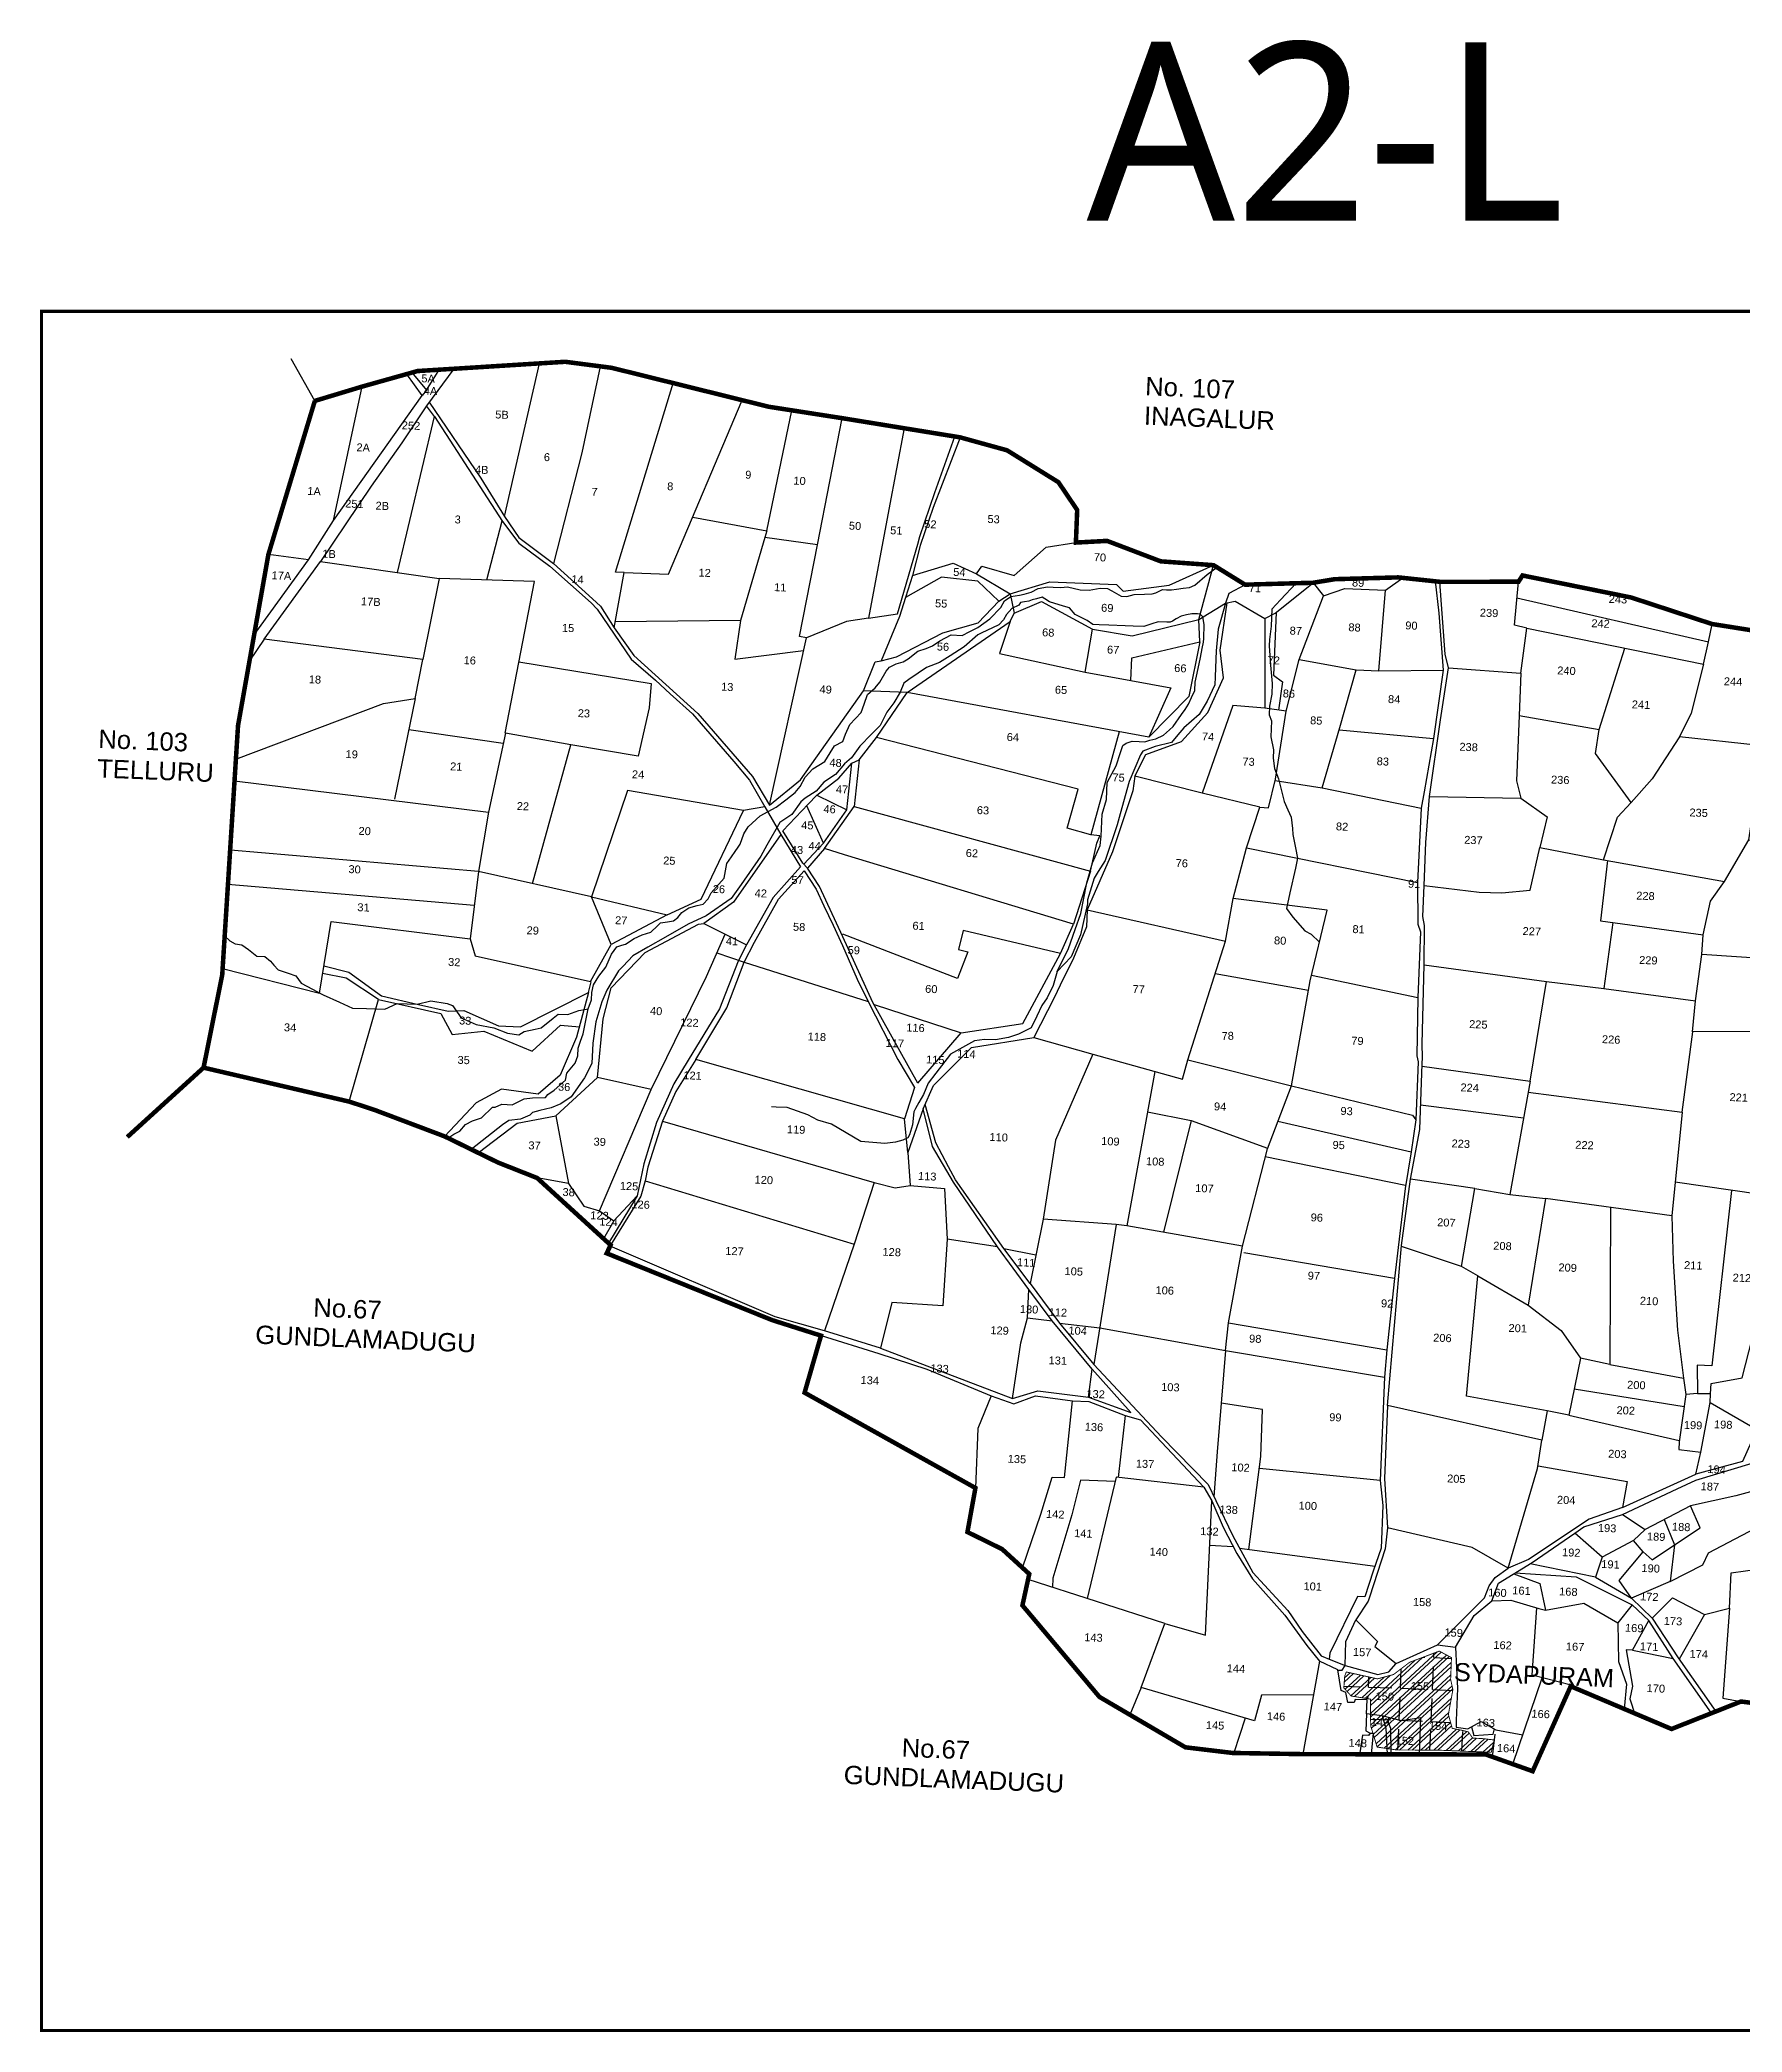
# Model space of a CAD drawing. Header units: inches. Extents: x 202960 to 239975, y 1602429 to 1608782.
# Drawn here: x 202960 to 205973, y 1603782 to 1607307 of the extents above; entities that cross this region are included whole.
import ezdxf

# ---------------------------------------------------------------- set-up
doc = ezdxf.new("R2010")
doc.units = ezdxf.units.IN
doc.header["$MEASUREMENT"] = 0
doc.linetypes.add('ACAD_ISO02W100', pattern=[15, 12, -3])
for name, color, linetype in [('CADAS', 1, 'Continuous'), ('PLOTS', 7, 'Continuous'), ('PLOTS NO', 7, 'Continuous'), ('ROAD', 1, 'Continuous'), ('STREAMS', 4, 'Continuous'), ('VILLAGE BOUNDRY', 5, 'Continuous')]:
    doc.layers.add(name, color=color, linetype=linetype)
doc.styles.get("Standard").update_dxf_attribs({"font": 'arial.ttf'})
doc.styles.add('TMS', font='trebuc.ttf')
pattern_1 = [(357.6886, (483021.567, 1736095.263), (2.283522, 56.574012), [41.178239, -15.44184]), (87.6886, (483021.567, 1736095.263), (-56.574012, 2.283522), [41.178239, -15.44184])]

msp = doc.modelspace()

# ---------------------------------------------------------------- hatches: boundary and pattern name
at = {"layer": 'PLOTS NO'}
h = msp.add_hatch(dxfattribs=at)
h.set_pattern_fill('ANGLE', color=256, scale=8.105953, angle=-2.3114)
h.set_pattern_definition(pattern_1)
h.paths.add_polyline_path([(205269.2, 1604411.7), (205272.1, 1604419.2), (205327.3, 1604407), (205355.7, 1604414.7), (205384.1, 1604436.3), (205436.7, 1604456.1), (205458.2, 1604444.5), (205456.7, 1604406.1), (205460.7, 1604387.8), (205452.7, 1604344), (205459.5, 1604319.5), (205475.3, 1604316.3), (205487.9, 1604313.2), (205495.9, 1604302.1), (205511.2, 1604301.5), (205533.6, 1604298.9), (205528.6, 1604277), (205495, 1604278.4), (205431.1, 1604281), (205362, 1604281.1), (205326.6, 1604286.3), (205315.2, 1604324.1), (205314.7, 1604371.1), (205280.7, 1604376.7), (205267.7, 1604391)])
h = msp.add_hatch(dxfattribs=at)
h.set_pattern_fill('ANGLE', color=256, scale=8.105953, angle=-2.3114)
h.set_pattern_definition(pattern_1)
h.paths.add_polyline_path([(205269.2, 1604411.7), (205272.1, 1604419.2), (205327.3, 1604407), (205355.7, 1604414.7), (205384.1, 1604436.3), (205436.7, 1604456.1), (205458.2, 1604444.5), (205456.7, 1604406.1), (205460.7, 1604387.8), (205452.7, 1604344), (205459.5, 1604319.5), (205475.3, 1604316.3), (205487.9, 1604313.2), (205495.9, 1604302.1), (205511.2, 1604301.5), (205533.6, 1604298.9), (205528.6, 1604277), (205495, 1604278.4), (205431.1, 1604281), (205362, 1604281.1), (205326.6, 1604286.3), (205315.2, 1604324.1), (205314.7, 1604371.1), (205280.7, 1604376.7), (205267.7, 1604391)])
h = msp.add_hatch(dxfattribs=at)
h.set_pattern_fill('ANSI32', color=40, scale=1.621191, angle=-2.3114)
h.set_pattern_definition([(42.6885996, (483021.567, 1736095.263), (-10.4697746, 11.3505168), []), (42.6885996, (483028.84, 1736094.97), (-10.4697746, 11.3505168), [])])
h.paths.add_polyline_path([(205269.2, 1604411.7), (205272.1, 1604419.2), (205327.3, 1604407), (205355.7, 1604414.7), (205384.1, 1604436.3), (205436.7, 1604456.1), (205458.2, 1604444.5), (205456.7, 1604406.1), (205460.7, 1604387.8), (205452.7, 1604344), (205459.5, 1604319.5), (205475.3, 1604316.3), (205487.9, 1604313.2), (205495.9, 1604302.1), (205511.2, 1604301.5), (205533.6, 1604298.9), (205528.6, 1604277), (205495, 1604278.4), (205431.1, 1604281), (205362, 1604281.1), (205326.6, 1604286.3), (205315.2, 1604324.1), (205314.7, 1604371.1), (205280.7, 1604376.7), (205267.7, 1604391)])

# ---------------------------------------------------------------- linework, layer by layer
at = {"layer": 'PLOTS'}
for points in [[(203692.6, 1606725.3), (203644.7, 1606659.7), (203601, 1606594.1), (203546.7, 1606517.5), (203457.2, 1606384.3)], [(203480.1, 1606456.4), (203637.1, 1606678), (203609.6, 1606715.8)], [(203782.3, 1606463.7), (203844.3, 1606734.7)], [(203952, 1606729.4), (203919.6, 1606576.1), (203869.1, 1606380.6)], [(203435.5, 1606387.1), (203480.1, 1606456.4), (203530.9, 1606693.7)], [(203649.3, 1606666), (203740.7, 1606531.4), (203782.3, 1606463.7), (203808.1, 1606426.8), (203869.1, 1606380.6), (203938, 1606318.1), (203952.5, 1606305), (203976.5, 1606266.5), (203994.2, 1606364.9), (203978.7, 1606365.5), (204081, 1606699.8)], [(203593.2, 1606364.8), (203658.6, 1606640.5), (203644.7, 1606659.7)], [(203994.2, 1606364.9), (204073, 1606361.7), (204203.2, 1606669.5)], [(204246.8, 1606438.3), (204291.1, 1606651.5)], [(203658.6, 1606640.5), (203779, 1606455.1), (203808, 1606416.3), (203863, 1606375.7), (203935.6, 1606310.9), (203946.3, 1606299.6), (204006.6, 1606211.3), (204049.5, 1606174.3), (204075.4, 1606149.7), (204115.2, 1606114.3), (204188.3, 1606030.4), (204216, 1605997.1), (204243.3, 1605950), (204205.6, 1605943.5), (204000, 1605979.1), (203936.4, 1605790.5)], [(204489.6, 1606619.9), (204462.7, 1606476.4), (204426.7, 1606283.8), (204387.7, 1606277.7), (204316.7, 1606248.8)], [(204336.2, 1606413.8), (204380.2, 1606637.7)], [(204426.7, 1606283.8), (204478.1, 1606291.7), (204513.9, 1606415), (204517.7, 1606428.1), (204543.8, 1606506.3), (204579.4, 1606605.3)], [(204588.7, 1606603.8), (204541.2, 1606479.9), (204518.2, 1606412.7), (204504.6, 1606359.1), (204492, 1606320.2), (204481.2, 1606286.8), (204449, 1606208.1), (204476.3, 1606215.5), (204558.4, 1606257.7), (204620.7, 1606275.5), (204657.1, 1606313.8), (204619.9, 1606349.3), (204555.6, 1606356.3), (204492, 1606320.2)], [(203751.2, 1606351.5), (203778.3, 1606456.2)], [(204115.6, 1606462.4), (204246.8, 1606438.3), (204243.3, 1606426.4)], [(203976.5, 1606266.5), (204011.2, 1606217.6), (204124.6, 1606115.3), (204221.3, 1606003.7), (204251.4, 1605952.9), (204316.7, 1606248.8), (204304.4, 1606251.5), (204336.2, 1606413.8), (204243.3, 1606426.4), (204200.2, 1606279.8), (204189.9, 1606211.3), (204311.8, 1606226.8)], [(204504.6, 1606359.1), (204576.5, 1606381.1), (204617.9, 1606362.5), (204626.9, 1606375.7), (204684.4, 1606359.6), (204741.1, 1606409.6), (204793.6, 1606417.6)], [(203339.5, 1606254.3), (203435.5, 1606387.1), (203364.7, 1606396.5)], [(203357.5, 1606246.5), (203457.2, 1606384.3), (203666.9, 1606354.2), (203637.9, 1606210.9)], [(204657.1, 1606313.8), (204677.3, 1606326.9), (204747.4, 1606348.4), (204865.5, 1606343.7), (204877.5, 1606331.7), (204958.7, 1606342.4), (205037.2, 1606377.6)], [(205011.2, 1606281.7), (205037.2, 1606377.6)], [(203783.4, 1606080.5), (203835.4, 1606348.8), (203666.9, 1606354.2)], [(204513.7, 1605461.1), (204434.5, 1605603.7), (204380.9, 1605720.2), (204340.1, 1605809.1), (204318.8, 1605841.3), (204310.5, 1605850.2), (204275.1, 1605907.3), (204319.6, 1605954.5), (204335, 1605970.7), (204374, 1606000.8), (204397.3, 1606027.5), (204410.1, 1606033.3), (204440.6, 1606072.6), (204495.1, 1606152.2), (204677, 1606277.9), (204684.4, 1606292.7), (204732.5, 1606313.3), (204822.7, 1606264.6), (204893.1, 1606252.8), (205011.2, 1606281.7), (205058.2, 1606310.4), (205075.4, 1606314.2), (205128, 1606283.2), (205146.2, 1606292.6), (205213.3, 1606346.5), (205231.7, 1606323.6), (205269.2, 1606336.4), (205341.2, 1606333.5), (205372.2, 1606355.1)], [(204617.9, 1606362.5), (204677.3, 1606326.9)], [(205188.7, 1606210.7), (205289.3, 1606192.5), (205329.8, 1606190.9), (205341.2, 1606333.5)], [(205429.1, 1606349.1), (205435.8, 1606292.9), (205443.4, 1606192.1), (205426.6, 1606070.7), (205409.9, 1605976.4), (205404.8, 1605947.4), (205397.8, 1605816), (205398.4, 1605742.2), (205403.6, 1605728.7), (205398.9, 1605612.4), (205396.9, 1605509.4), (205399.3, 1605498.6), (205395.2, 1605396.2), (205386.7, 1605339.8), (205376, 1605274.5), (205357.6, 1605115.7), (205343.9, 1604989.1), (205339.5, 1604940.6), (205332.2, 1604758.1), (205336.7, 1604713.6), (205333.7, 1604638.3), (205319.9, 1604597.3), (205304.6, 1604552), (205292, 1604552.5), (205242.7, 1604452.7), (205241.8, 1604441.7)], [(205344.8, 1604890.8), (205370, 1605174.1), (205385.6, 1605291.2), (205401.9, 1605379.2), (205406.6, 1605495.5), (205407, 1605506.6), (205406.2, 1605530.8), (205409.6, 1605670.3), (205410.5, 1605739.8), (205407.4, 1605756.1), (205409.6, 1605810.7), (205412.7, 1605886.7), (205419.4, 1605968.5), (205439, 1606104), (205453, 1606195.8), (205447, 1606220.2), (205437.6, 1606348.2)], [(205453, 1606195.8), (205580.7, 1606186.3), (205591.7, 1606265.9), (205569.6, 1606271.4), (205576.8, 1606348.3)], [(204677.3, 1606326.9), (204684.4, 1606292.7)], [(205128, 1606283.2), (205128.1, 1606124.6), (205071.3, 1606129.5), (205016.9, 1605974.2), (204897.7, 1606004.4), (204917.6, 1606042.4), (204980.3, 1606065.8), (205027, 1606116.7), (205054.8, 1606178.2), (205049.1, 1606227.1), (205061.2, 1606311)], [(205148, 1606294), (205143.5, 1606183), (205159.2, 1606171), (205152.2, 1606121.2)], [(205165.5, 1606119.3), (205188.7, 1606210.7), (205231.7, 1606323.6)], [(205574.1, 1606319.7), (205913.2, 1606242.2), (205919.6, 1606273.5)], [(204200.2, 1606279.8), (203978.5, 1606277.6)], [(204677, 1606277.9), (204658.3, 1606221.5), (204810.2, 1606188.1), (204823.1, 1606264.6)], [(204810.2, 1606188.1), (204890.9, 1606173.3), (204892.5, 1606213.8), (205013, 1606242.2), (205011.2, 1606281.7)], [(205591.7, 1606265.9), (205904.1, 1606202.2), (205913.2, 1606242.2)], [(203624.2, 1606141.8), (203637.9, 1606210.9), (203357.5, 1606246.5), (203331.4, 1606208.6)], [(205013, 1606242.2), (204993.5, 1606145.2), (204922.6, 1606073), (204495.1, 1606152.2), (204417.8, 1606155.3), (204438.5, 1606206.4), (204449, 1606208.1)], [(205904.1, 1606202.2), (205882.3, 1606115.8), (205861.5, 1606073.9), (205813.1, 1605999.7), (205776.4, 1605957.4), (205713.1, 1606044.6), (205719.5, 1606086.6), (205753.8, 1606195.3), (205764.9, 1606230.6)], [(203807.9, 1606206.5), (204042.2, 1606168.1), (204038.6, 1606124.9), (204018.8, 1606039.7), (203899.8, 1606060)], [(205229.4, 1605983.5), (205260.8, 1606090.4), (205289.3, 1606192.5)], [(205329.8, 1606190.9), (205443.4, 1606192.1)], [(204251.4, 1605952.9), (204306.2, 1605998), (204417.8, 1606155.3)], [(204890.9, 1606173.3), (204961.4, 1606160.5), (204922.6, 1606073)], [(205580.7, 1606186.3), (205577.7, 1606111.9), (205719.5, 1606086.6)], [(203307.2, 1606034.3), (203568.6, 1606132.6), (203624.2, 1606141.8), (203588.1, 1605963.7)], [(205119.1, 1605949.2), (205134.5, 1605948.5), (205146.8, 1605998.8), (205165.5, 1606119.3), (205128.1, 1606124.6)], [(203613.1, 1606087), (203780.3, 1606062.4)], [(204870, 1606082.8), (204820.1, 1605900.7), (204778.4, 1605912.2), (204797.4, 1605981.4), (204440.6, 1606072.6)], [(205259.6, 1606086.3), (205426.6, 1606070.7)], [(205577.7, 1606111.9), (205573, 1605995.9), (205580.8, 1605965.6), (205627.3, 1605932.2), (205614.8, 1605878.1), (205727.4, 1605856.4), (205751.7, 1605931.8), (205776.4, 1605957.4)], [(203832.3, 1605814.1), (203899.8, 1606060), (203784.1, 1606080.4), (203754.4, 1605940.3)], [(205727.4, 1605856.4), (205941.4, 1605817.9), (205984.2, 1605891.4), (206000, 1605996.1), (206002.5, 1606058.7), (205861.5, 1606073.9)], [(204312.2, 1605848.4), (204347.2, 1605885.9), (204388, 1605944.6), (204397.3, 1606027.5)], [(204410.1, 1606033.3), (204401, 1605950.6), (204819.5, 1605836.1), (204830.5, 1605885.7), (204836, 1605898.7), (204820.1, 1605900.7)], [(203304.8, 1605995.8), (203754.4, 1605940.3), (203736.4, 1605835.8)], [(204897.7, 1606004.4), (204894.6, 1605978.6), (204858.1, 1605870.5), (204813.4, 1605767.7), (204812.1, 1605737.4), (204789.1, 1605682.5), (204765.7, 1605634.4), (204754.9, 1605612), (204719.4, 1605541.7)], [(205146.2, 1605996.4), (205229.4, 1605983.5), (205404.8, 1605947.4)], [(204070.2, 1605758.8), (204130.6, 1605786.4), (204205.6, 1605943.5)], [(204243.3, 1605950), (204271.6, 1605901.3), (204306.4, 1605843.7), (204258, 1605789.3), (204211, 1605706)], [(204347.2, 1605885.9), (204317.2, 1605951.9)], [(204335, 1605970.7), (204388, 1605944.6)], [(204819.5, 1605836.1), (204789.2, 1605742.3), (204384.4, 1605865.1), (204348.9, 1605876.5), (204401, 1605950.6)], [(204823.7, 1605512.4), (204982.2, 1605468), (204991.9, 1605502.6), (205058.1, 1605712.3), (205071.7, 1605787.8), (205095.7, 1605877.5), (205119.1, 1605949.2), (205016.9, 1605974.2)], [(205419.4, 1605968.5), (205580.8, 1605965.6)], [(203736.4, 1605835.8), (203297.7, 1605873.2)], [(204271.6, 1605901.3), (204188, 1605781.4), (204135.3, 1605743.5)], [(204348.9, 1605876.5), (204318.8, 1605841.3)], [(205095.7, 1605877.5), (205397.8, 1605816)], [(205409.6, 1605810.7), (205507.4, 1605799.2), (205547, 1605797.6), (205597.3, 1605802.7), (205614.8, 1605878.1)], [(205984.2, 1605891.4), (206028.7, 1605884.1), (206031.3, 1605875.2), (206097.4, 1605847.6), (206096.7, 1605831.1), (206071.7, 1605810.7), (206062.7, 1605731.1), (206133.8, 1605711.7), (206131.6, 1605694.7), (206127.2, 1605684.8), (206015, 1605680.8), (205901.2, 1605688.5), (205903.6, 1605723.3), (205916.4, 1605782.9), (205941.4, 1605817.9)], [(203283.7, 1605663.9), (203455.2, 1605620.1), (203475.7, 1605746.9), (203721.8, 1605716.6), (203730.5, 1605686.5), (203934.9, 1605640.8), (203971.5, 1605706.5), (203936.4, 1605790.5), (203736.4, 1605835.8), (203721.8, 1605716.6)], [(204206.5, 1605675), (204225.1, 1605710.7), (204267.6, 1605786.9), (204312.7, 1605836.8), (204334.2, 1605804.4), (204347.7, 1605775), (204363.8, 1605740.4), (204380.5, 1605704.4), (204406.4, 1605644.9), (204426.2, 1605605.3)], [(205734.4, 1605855.1), (205722, 1605748.3), (205903.6, 1605723.3)], [(203293.2, 1605813.1), (203729.1, 1605776.2)], [(203936.4, 1605790.5), (204070.2, 1605758.8), (203971.5, 1605706.5)], [(204813.4, 1605767.7), (205058.1, 1605712.3)], [(205058.6, 1604988.2), (205063.4, 1605037), (205088.3, 1605172.7), (205132.5, 1605345.1), (205175.2, 1605456.3), (205208, 1605642.4), (205238.2, 1605767.1), (205071.7, 1605787.8)], [(203873.2, 1605403.1), (203947.3, 1605471), (203957.3, 1605574.7), (203971.5, 1605629.8), (204031.3, 1605692.4), (204125.7, 1605742.6), (204135.3, 1605743.5), (204211, 1605706), (204195.7, 1605676.7), (204163.2, 1605592.6), (204107.7, 1605501.6), (204082.2, 1605459.6), (204051.2, 1605391.4), (204028.9, 1605318.1), (204017, 1605261.5), (203966.4, 1605178.1)], [(204766.1, 1605690.4), (204594.1, 1605731.1), (204586.1, 1605697.5), (204602.6, 1605693.6), (204584.1, 1605646), (204381.1, 1605724.6)], [(204513.7, 1605461.1), (204590.7, 1605550.1), (204699.5, 1605566.6), (204766.1, 1605690.4), (204789.2, 1605742.3)], [(205743.8, 1605745.3), (205727.8, 1605628.7), (205890.2, 1605606.5), (205901.4, 1605688.5)], [(204041.8, 1605449.6), (204139.7, 1605649.8), (204173.2, 1605724.7)], [(203463.1, 1605668.7), (203507.1, 1605657.3), (203564.6, 1605615.3), (203630.6, 1605600.3), (203683, 1605588.6), (203710.4, 1605589.6), (203771.7, 1605562.6), (203810.9, 1605561), (203931.3, 1605621.2), (203935.6, 1605640.6)], [(204158.3, 1605691.6), (204206.5, 1605675), (204426.2, 1605605.3), (204478.4, 1605503), (204508.1, 1605453.6), (204490.4, 1605398), (204121, 1605502.9), (204176.2, 1605594.4), (204206.5, 1605675)], [(205409.6, 1605670.3), (205626.3, 1605640.9), (205727.8, 1605628.7)], [(203507.8, 1605428.4), (203559.5, 1605609.2), (203502.3, 1605647.1), (203460.5, 1605655.2)], [(205040, 1605654.9), (205205, 1605625.8)], [(205210.3, 1605652), (205398.9, 1605612.4)], [(205406.4, 1605491.4), (205597.5, 1605464.8), (205626.3, 1605640.9)], [(203559.5, 1605609.2), (203669.8, 1605584.6), (203690.1, 1605547.4), (203746, 1605553.3), (203831.5, 1605517.6), (203881.4, 1605563.9), (203915, 1605560.5)], [(203931.3, 1605621.2), (203910.2, 1605542.4), (203881, 1605475.5), (203842, 1605441.8), (203777.3, 1605450.2), (203732.6, 1605426.2), (203676.5, 1605366.9)], [(204436.5, 1605600.1), (204590.7, 1605550.1)], [(206130, 1605530.8), (206056.1, 1605571.2), (206045.1, 1605552.2), (205884.5, 1605551.6), (205890.2, 1605606.5)], [(204523.6, 1605415.8), (204541.9, 1605456.9), (204608.7, 1605523.9), (204719.4, 1605541.7), (204823.7, 1605512.4), (204757.8, 1605360.4), (204735.4, 1605220.5), (204712.6, 1605106.5), (204665.8, 1605168.6), (204580.7, 1605290.2), (204568.4, 1605313.3), (204545.9, 1605355.6), (204527, 1605423.5)], [(205884.5, 1605551.6), (205866, 1605409.6)], [(204121, 1605502.9), (204085.8, 1605446.5), (204062.2, 1605393.6), (204035.9, 1605312.4), (204031.3, 1605288.1), (204024, 1605261), (203970.3, 1605174.5)], [(204933, 1605481.8), (204883.9, 1605208.7), (204865, 1605211.2), (204735.4, 1605220.5)], [(204991.9, 1605502.6), (205175.2, 1605456.3)], [(203950.4, 1605235.4), (204041.8, 1605449.6), (203947.3, 1605471)], [(205175.2, 1605456.3), (205389.1, 1605404.2), (205395.2, 1605396.2)], [(205597.5, 1605464.8), (205561.5, 1605264.2), (205624.6, 1605257.2), (205593.9, 1605068.2), (205652.1, 1605023.3), (205686.7, 1604974.5), (205665.7, 1604873.4), (205627.6, 1604881.3), (205617.8, 1604829.6)], [(204655, 1605171.4), (204576.8, 1605285.7), (204539.6, 1605349), (204523.6, 1605415.8), (204496.4, 1605338.6), (204500.5, 1605279.7)], [(205403.6, 1605422.5), (205585.8, 1605399.9)], [(205593.9, 1605445.1), (205866.1, 1605409.6), (205848.1, 1605226.5), (205624.6, 1605257.2)], [(203736.1, 1605337.8), (203805.1, 1605390.1), (203873.2, 1605403.1), (203896, 1605283.7), (203840.2, 1605293.3)], [(204062.2, 1605393.6), (204436.4, 1605285), (204401, 1605176.2)], [(204496.4, 1605338.6), (204490.4, 1605398)], [(204920.2, 1605410.4), (204997.6, 1605394.7), (204948.5, 1605197.3)], [(204997.6, 1605394.7), (205132.9, 1605346.2)], [(205151.2, 1605393.7), (205386.7, 1605339.8)], [(205376.8, 1605279.7), (205128.7, 1605330.5)], [(203896, 1605283.7), (203923, 1605243.4), (203950.4, 1605235.4), (203976.2, 1605217.3), (203957.9, 1605185.8)], [(204031.3, 1605288.1), (204401, 1605176.2), (204349, 1605023), (204261.7, 1605047.8), (203969.6, 1605172.4)], [(204436.4, 1605285), (204473.7, 1605275.6), (204500.5, 1605279.7), (204560.8, 1605274.6), (204565.9, 1605185.2), (204558.2, 1605066.8), (204467.8, 1605072.7), (204447.7, 1604992.2), (204349, 1605023)], [(205499.7, 1605274.8), (205385.6, 1605291.2)], [(205475.9, 1605136.5), (205499.7, 1605274.8), (205561.5, 1605264.2)], [(205738.4, 1604963.5), (205868.5, 1604939.3), (205872.9, 1604909.9), (205860.9, 1604826.7), (205860.4, 1604812.9), (205899.3, 1604808.1), (205916.1, 1604895.9), (205916.7, 1604911.4), (205917.5, 1604929.5), (205972.7, 1604939.4), (206053.9, 1605257.2), (205853.9, 1605285.6)], [(205953.9, 1605271.4), (205918.8, 1604960.9), (205893, 1604962), (205893.7, 1604911.8), (205872.9, 1604909.9)], [(203976.2, 1605217.3), (204017, 1605261.5)], [(205739.5, 1605241.4), (205738.4, 1604963.5), (205686.6, 1604974.2)], [(204865, 1605211.2), (204825.6, 1604963.1)], [(205088.3, 1605172.7), (204883.9, 1605208.7)], [(205848.1, 1605226.5), (205850.4, 1605146), (205857.9, 1605024), (205868.5, 1604939.3)], [(204447.7, 1604992.2), (204681.7, 1604902.8), (204696.4, 1605001.7), (204708.2, 1605045.6), (204710.2, 1605096.2), (204655, 1605171.4), (204565.9, 1605185.2)], [(204665.8, 1605168.6), (204722.7, 1605157.1)], [(205504.6, 1605119.9), (205475.9, 1605136.5), (205369.8, 1605172)], [(205357.6, 1605115.7), (205090.5, 1605160.7)], [(204681.7, 1604902.8), (204726.1, 1604916.8), (204816.1, 1604905.7), (204822.2, 1604954.9), (204751.6, 1605040.6), (204710.2, 1605096.2)], [(204712.6, 1605106.5), (204746.4, 1605061.1), (204764.7, 1605036.4), (204825.6, 1604963.1), (204945, 1604835.2), (205027.5, 1604751), (205041, 1604722.8), (205071.2, 1604659.8), (205106.6, 1604595), (205168.9, 1604528), (205193.8, 1604491.1), (205227.5, 1604447.5), (205244.9, 1604440.4), (205269.8, 1604430.6), (205271.5, 1604473.2), (205288.7, 1604511.5), (205327.2, 1604473.4), (205322.8, 1604464.5), (205360.3, 1604434.1), (205433.7, 1604467.5), (205516.9, 1604550.1), (205524.9, 1604571.5), (205535.3, 1604586.5), (205558.6, 1604603.1), (205494.6, 1604639.4), (205345, 1604674), (205341.1, 1604637), (205313.2, 1604551.6), (205310.5, 1604544.3), (205288.7, 1604511.5)], [(205627.6, 1604881.3), (205484.6, 1604907.2), (205504.6, 1605119.9), (205593.9, 1605068.2)], [(204708.2, 1605045.6), (204751.6, 1605040.6)], [(204764.7, 1605036.4), (204835.9, 1605027.9)], [(204835.9, 1605027.9), (205058.6, 1604988.2), (205043.7, 1604808.9), (205037.9, 1604729.2)], [(205063.4, 1605037), (205343.9, 1604989.1)], [(204342.6, 1605014.3), (204445.1, 1604982.7), (204529.7, 1604954.7), (204643.8, 1604908), (204620, 1604849.9), (204615.8, 1604744.8)], [(205058.6, 1604988.2), (205339.5, 1604940.6)], [(204816.1, 1604905.7), (204890.6, 1604878.6), (204822.2, 1604954.9)], [(205675.4, 1604920.1), (205870, 1604889.2)], [(204643.8, 1604908), (204684, 1604893.5), (204722, 1604907.8), (204787.7, 1604898.7), (204816.6, 1604897.5), (204880.6, 1604873.2), (204907.9, 1604865.2), (205019.9, 1604746.2), (205033.9, 1604722), (205053.9, 1604675.6), (205078.5, 1604628.7), (205106, 1604584.1), (205163.5, 1604519.8), (205202, 1604465.8), (205224.6, 1604438.5), (205194.9, 1604273.8)], [(204699.2, 1604603.5), (204731.8, 1604698.6), (204751.5, 1604764), (204773.3, 1604763.1), (204787.7, 1604898.7)], [(205099.7, 1604636.1), (205121, 1604800.5), (205124, 1604883.5), (205050.8, 1604894.9)], [(205558.6, 1604603.1), (205610.7, 1604779.1), (205617.8, 1604829.6), (205344.8, 1604890.8), (205339.6, 1604761.4), (205345, 1604674)], [(205916.1, 1604895.9), (205998.5, 1604848.1), (205973.1, 1604791.4), (205890.6, 1604769.1), (205899.3, 1604808.1)], [(205893.7, 1604911.9), (205916.7, 1604911.9)], [(204880.6, 1604873.2), (204868.1, 1604763.4)], [(205665.7, 1604873.4), (205861.2, 1604828.6)], [(205332.2, 1604758.1), (205118.3, 1604779.3)], [(205529.7, 1604545), (205541.3, 1604576.1), (205600.9, 1604612.7), (205676.4, 1604664.9), (205692.6, 1604676.1), (205761, 1604697.9), (205857.7, 1604743.1), (205890.5, 1604758.4), (205990.4, 1604788.7), (206014.5, 1604798.4), (206080.1, 1604795.8), (206117.4, 1604800.5), (206121.2, 1604770.9), (206019.9, 1604777.8), (206013, 1604745.2), (205961.2, 1604730.8), (205880.9, 1604713.2), (205801, 1604671.3), (205780, 1604651.9), (205725, 1604622.1), (205676.4, 1604664.9)], [(205611.4, 1604784), (205769.2, 1604756.3), (205761.1, 1604710.3), (205701.9, 1604689.8), (205594.6, 1604618.3), (205558.6, 1604603.1)], [(204862.9, 1604756.2), (204801.7, 1604758.7), (204786.7, 1604697.1), (204752.5, 1604585.1), (204752, 1604568.9)], [(205019.9, 1604746.2), (204864.7, 1604763.8), (204813.3, 1604549.1)], [(205761.1, 1604710.3), (205890.6, 1604769.1)], [(205845, 1604579.5), (205903.2, 1604608.7), (205913.1, 1604630.2), (206019.9, 1604686.2), (206082.4, 1604701.4), (206166.2, 1604690.7), (206217.6, 1604764.9), (206121.2, 1604770.9)], [(204950.7, 1604504.7), (205022.8, 1604484.1), (205033.9, 1604722)], [(205797.6, 1604632), (205813.1, 1604617.9), (205852.6, 1604644.2), (205898, 1604674.4), (205880.9, 1604713.2)], [(205834.7, 1604689), (205852.6, 1604644.2), (205845, 1604579.5), (205776.6, 1604549.7)], [(205030.2, 1604643.6), (205072, 1604641.1)], [(205082.9, 1604638.4), (205323, 1604606.5)], [(205776.6, 1604549.7), (205754.9, 1604581), (205797.6, 1604632), (205780, 1604651.9)], [(205725, 1604622.1), (205713, 1604586.9), (205597.5, 1604610.6)], [(205950.4, 1604532.1), (205953, 1604594.8), (206003.8, 1604601.4), (206063.1, 1604572.3), (206047.8, 1604459.3), (206032.7, 1604415.6)], [(204909.3, 1604392), (204950.7, 1604504.7), (204709, 1604582.8)], [(205568.3, 1604592.7), (205614.6, 1604575.8), (205624.8, 1604528.8)], [(205571.1, 1604594.4), (205679.1, 1604587.8), (205777.7, 1604538.1), (205752.6, 1604506.4)], [(205713, 1604586.9), (205776.6, 1604549.7), (205813.1, 1604514.5), (205859.6, 1604444), (205925.9, 1604349.3)], [(205433.7, 1604467.5), (205465.3, 1604463.2), (205498.1, 1604519.2), (205529.7, 1604545), (205563.3, 1604546.3), (205612.8, 1604531.8), (205624.8, 1604528.8), (205692.6, 1604541), (205752.6, 1604506.4), (205753.8, 1604437.7), (205767.9, 1604397.9), (205763.6, 1604353.9)], [(205670, 1604395.8), (205600.8, 1604413.8), (205609.5, 1604532.8)], [(205918.3, 1604346.3), (205850.5, 1604443.2), (205807.6, 1604510.3), (205777.7, 1604538.1)], [(205813.1, 1604514.5), (205849.4, 1604550.1), (205906, 1604520.8), (205860.9, 1604442.1)], [(205906, 1604520.8), (205950.4, 1604532.1), (205938.1, 1604373), (205970.4, 1604366.9)], [(205778.4, 1604458), (205807.6, 1604510.3)], [(205465.3, 1604463.2), (205468.9, 1604390.1), (205466.7, 1604333.5), (205466.2, 1604321.6), (205486.9, 1604318.7), (205510.8, 1604331.8), (205536.5, 1604317.1), (205584.6, 1604308.2)], [(205401.4, 1604273.4), (205404, 1604338.2), (205369.5, 1604332.6), (205335.7, 1604341.8), (205308, 1604345.1), (205309, 1604369.9), (205287.9, 1604370.7), (205285.8, 1604365), (205274.8, 1604365.4), (205271.4, 1604383), (205262.8, 1604386.7), (205256.8, 1604423.1), (205224.6, 1604438.5)], [(205258.1, 1604422.5), (205264.9, 1604422.2), (205269.8, 1604430.6)], [(205269.8, 1604430.6), (205327.9, 1604414.9), (205347.5, 1604419.5), (205360.3, 1604434.1)], [(205778.4, 1604458), (205767.2, 1604458.5), (205778.8, 1604394.2), (205774, 1604371.4), (205783.5, 1604342.9)], [(205778.4, 1604458), (205850.5, 1604443.2)], [(205213.8, 1604378.7), (205122.1, 1604378.2), (205109.4, 1604332.9), (204909.3, 1604392), (204889.3, 1604343.4)], [(205566.8, 1604256), (205618.9, 1604409.1)], [(205093, 1604337.7), (205072.8, 1604275.9)], [(205308, 1604345.1), (205306.8, 1604315.3), (205314.2, 1604310.9), (205311.6, 1604306.7), (205300.8, 1604307.1), (205296.1, 1604275.9)], [(205335.7, 1604341.8), (205341.8, 1604319.5), (205344.2, 1604273.5)], [(205351.4, 1604273.3), (205350.6, 1604319.2), (205346.9, 1604329.6), (205347.3, 1604339)], [(205493.5, 1604322.4), (205497.9, 1604306.9), (205532.2, 1604309), (205534.2, 1604318.4)], [(205314.2, 1604310.9), (205319.4, 1604310.7), (205316.1, 1604273.6)], [(205534.8, 1604309.2), (205530.1, 1604269.2)]]:
    msp.add_lwpolyline(points, dxfattribs=at)
at = {"layer": 'PLOTS NO'}
msp.add_lwpolyline([(205761, 1604697.9), (205801, 1604671.3)], dxfattribs=at)
at = {"layer": 'PLOTS NO', "color": 40, "const_width": 1.62}
msp.add_lwpolyline([(205269.2, 1604411.7), (205272.1, 1604419.2), (205327.3, 1604407), (205355.7, 1604414.7), (205384.1, 1604436.3), (205436.7, 1604456.1), (205458.2, 1604444.5), (205456.7, 1604406.1), (205460.7, 1604387.8), (205452.7, 1604344), (205459.5, 1604319.5), (205475.3, 1604316.3), (205487.9, 1604313.2), (205495.9, 1604302.1), (205511.2, 1604301.5), (205533.6, 1604298.9), (205528.6, 1604277), (205495, 1604278.4), (205431.1, 1604281), (205362, 1604281.1), (205326.6, 1604286.3), (205315.2, 1604324.1), (205314.7, 1604371.1), (205280.7, 1604376.7), (205267.7, 1604391)], close=True, dxfattribs=at)
at = {"layer": 'STREAMS'}
for points in [[(203682.5, 1605364), (203692.9, 1605370.6), (203703.6, 1605376.1), (203713.5, 1605388.1), (203725.8, 1605394.2), (203736.5, 1605397.9), (203742.1, 1605399.9), (203761, 1605418.8), (203766, 1605418.6), (203778, 1605423.7), (203787.1, 1605423.3), (203796.2, 1605422.9), (203817.5, 1605433.4), (203832, 1605434.9), (203854.8, 1605435.8), (203859.3, 1605441.2), (203870.3, 1605448.5), (203890.2, 1605466.1), (203893.1, 1605479), (203907.4, 1605496.5), (203912.4, 1605509.5), (203913, 1605523.1), (203917.2, 1605535.5), (203921.6, 1605548.6), (203930.5, 1605592.3), (203936.4, 1605608.4), (203937, 1605621.5), (203939.8, 1605635.1), (203949.7, 1605650.4), (203961.7, 1605666.4), (203971.9, 1605689.5), (203981.2, 1605702.5), (203990, 1605705), (203996.4, 1605706.9), (204011.8, 1605717.3), (204025.9, 1605723.5), (204041.3, 1605728), (204053.1, 1605739.4), (204058.6, 1605744.7), (204071.1, 1605746.5), (204081.6, 1605748), (204089, 1605754.1), (204096.1, 1605763.2), (204108.9, 1605771.4), (204123.4, 1605775.2), (204133.9, 1605778), (204142.7, 1605787.3), (204148.4, 1605797.9), (204161.9, 1605812.9), (204171.5, 1605823.6), (204175.9, 1605850), (204184.1, 1605861.5), (204190.9, 1605871.2), (204196, 1605878.4), (204199.8, 1605883.7), (204206.2, 1605902.4), (204213.5, 1605914.7), (204235, 1605933.9), (204263.5, 1605949.7), (204280.4, 1605962.5), (204296.9, 1605975.1), (204305.7, 1605986.2), (204314.7, 1606002.7), (204328, 1606017.1), (204349.5, 1606030.3), (204358.6, 1606045.4), (204366.4, 1606058.1), (204381.2, 1606065.8), (204386, 1606078.6), (204393.7, 1606095.7), (204413.6, 1606117.1), (204419, 1606131.9), (204425.1, 1606148.6), (204438.5, 1606160.6), (204446.9, 1606170.5), (204457.8, 1606190.3), (204463.9, 1606197.4), (204475.3, 1606203.3), (204488, 1606206.8), (204496.8, 1606211.6), (204513.7, 1606225.7), (204528.5, 1606230.1), (204540, 1606235.1), (204552.9, 1606243.5), (204573, 1606254.2), (204592.4, 1606253.4), (204606, 1606260.4), (204619.9, 1606267.6), (204641.3, 1606282.5), (204660.5, 1606302.8), (204667.2, 1606314.5), (204678.3, 1606322.1), (204694, 1606324.8), (204702.3, 1606326.5), (204714.3, 1606330.1), (204726.6, 1606336.4), (204743.1, 1606339.3), (204753.6, 1606338.9), (204767, 1606338.3), (204778.9, 1606339), (204801.3, 1606334.2), (204817.3, 1606333.6), (204836.8, 1606337), (204849.8, 1606336.5), (204857.3, 1606332.5), (204873.7, 1606322.6), (204883.8, 1606322.2), (204896.9, 1606325.7), (204915.1, 1606326.5), (204928.6, 1606327.1), (204935.1, 1606328.8), (204946.7, 1606334.5), (204954.2, 1606334.2), (204962.7, 1606333.9), (204971.4, 1606335.1), (204983.4, 1606336.8), (204994.4, 1606338.4), (205003.9, 1606342.4), (205025.8, 1606361.1), (205043.5, 1606374.3)], [(205093, 1606343.1), (205064.1, 1606327.3), (205058.2, 1606310.4), (205050.1, 1606281), (205045.4, 1606264.2), (205041.7, 1606226.3), (205040.5, 1606196), (205039.8, 1606180.1), (205039.2, 1606165.8), (205025.9, 1606136.7), (205012, 1606113.4), (204984.7, 1606089.7), (204974.2, 1606077.2), (204962.8, 1606063.6), (204934.1, 1606056.5), (204912.2, 1606048.4), (204908.2, 1606042.2), (204887.8, 1605994.6), (204872, 1605937.7), (204866.6, 1605918.2), (204845.3, 1605855.2), (204833, 1605835.4), (204825.9, 1605823.9), (204814.4, 1605785.3), (204814.1, 1605778.6), (204801.9, 1605723.3), (204785.2, 1605684.7), (204760.7, 1605658.9), (204753.1, 1605633.8), (204743, 1605612.3), (204733.4, 1605598.5), (204724.4, 1605579.7), (204714.5, 1605559.1), (204692, 1605547.9), (204674.5, 1605541.6), (204651.2, 1605537.8), (204631.7, 1605538.6), (204614.3, 1605536), (204572, 1605512.6), (204545.9, 1605478.7), (204532.4, 1605461.1), (204524.1, 1605441.2), (204515.9, 1605426.6), (204509.9, 1605416.1), (204506.7, 1605410.4), (204504.2, 1605387.2), (204499.3, 1605369.5), (204496.2, 1605364.6), (204487.3, 1605359.9), (204474.6, 1605356.9), (204455.3, 1605354.2), (204413.1, 1605358.1), (204361.4, 1605388.8), (204337.2, 1605395.5), (204319.4, 1605404.9), (204282.5, 1605417.9), (204263.3, 1605418.7), (204255, 1605419)], [(205183.6, 1606345.6), (205155.7, 1606316), (205140.2, 1606299.6), (205139, 1606269.7), (205136, 1606246), (205135.5, 1606234.9), (205137.7, 1606200.9), (205140.9, 1606168.1), (205140.1, 1606149.4), (205136.3, 1606128.4), (205135.7, 1606112.7), (205140, 1606102.3), (205138.8, 1606074), (205143.1, 1606050.9), (205142.5, 1606036.2), (205145.3, 1606017.6), (205152.2, 1605999.3), (205162, 1605959.4), (205168.9, 1605944.6), (205174.8, 1605931.8), (205176.6, 1605911.8), (205177.5, 1605901), (205182.2, 1605877.4), (205185.9, 1605859.1), (205182.2, 1605841.6), (205172.4, 1605798), (205166.2, 1605770.2), (205177.3, 1605754.5), (205198.7, 1605730.6), (205209.9, 1605724.5), (205224.4, 1605710.4)], [(204760.7, 1605658.9), (204780.6, 1605699.3), (204792.4, 1605732.8), (204802.5, 1605761.4), (204812.8, 1605815.5), (204822.8, 1605851), (204836.3, 1605881.4), (204838.5, 1605898.4), (204839.6, 1605924.1), (204840.1, 1605937.1), (204847.6, 1605962.8), (204848.9, 1605992.8), (204865, 1606022.5), (204872.5, 1606046.1), (204876.4, 1606058.5), (204882.6, 1606062.5), (204893.2, 1606066.2), (204905.8, 1606065.6), (204915.4, 1606065.3), (204924.5, 1606067.8), (204934.9, 1606070.6), (204948.8, 1606077), (204959, 1606086.4), (204965.5, 1606092.4), (204980.2, 1606113.2), (204986.7, 1606122.4), (204993.1, 1606131.5), (204998.4, 1606143.2), (205004.2, 1606155.9), (205004.8, 1606170.5), (205008.1, 1606186.5), (205013.9, 1606214.1), (205017.2, 1606229.9), (205019.6, 1606241.5), (205019.8, 1606248.1), (205020.8, 1606272.5), (205018.5, 1606286.1), (205013.7, 1606291.2), (205008.5, 1606291.4), (204998.7, 1606291.8), (204989.4, 1606289.7), (204979.6, 1606287.5), (204970.9, 1606282.5), (204964.4, 1606278.7), (204960.7, 1606276.6), (204954.3, 1606276.8), (204939.2, 1606277.5), (204927.8, 1606273.6), (204914.1, 1606269), (204894.7, 1606269.7), (204880.8, 1606270.3), (204851.9, 1606271.5), (204834.9, 1606272.2), (204823.6, 1606272.6), (204813.7, 1606279.8), (204792.1, 1606290.5), (204782.3, 1606302), (204771.7, 1606305), (204746.6, 1606312.6), (204738.7, 1606318), (204733.9, 1606321.2), (204723.7, 1606318.2), (204716.3, 1606316.1), (204710.5, 1606314.2), (204702.4, 1606312.8), (204695.8, 1606311.7), (204692.9, 1606307), (204680.1, 1606301.1), (204670.6, 1606290.1), (204665.6, 1606280.7), (204657, 1606272.3), (204646.2, 1606267), (204637.3, 1606262.7), (204625.7, 1606257.1), (204620.3, 1606254.4), (204596.1, 1606232.9), (204570.9, 1606217.1), (204552.5, 1606205.4), (204529.5, 1606196.7), (204514.2, 1606186.8), (204498.1, 1606175.5), (204489, 1606169.1), (204482.4, 1606152.7), (204471.6, 1606134.2), (204459.3, 1606117.5), (204447.4, 1606094.2), (204431.9, 1606078.5), (204411.3, 1606057.6), (204396.5, 1606036.5), (204384.1, 1606026), (204368.2, 1606007.1), (204347.3, 1605993.8), (204334.1, 1605978), (204314.8, 1605965.3), (204307.1, 1605958.7), (204291, 1605936.7), (204270, 1605922), (204246.9, 1605881.9), (204235.9, 1605862.9), (204201.1, 1605812.7), (204183.7, 1605787.6), (204139.3, 1605757.2), (204107.3, 1605742.3), (204067.5, 1605719.4), (204036.3, 1605701.5), (204009.7, 1605686.2), (203992.2, 1605667.9), (203984.5, 1605659.9), (203963.4, 1605625.9), (203955, 1605604.7), (203943.9, 1605569.5), (203938.6, 1605531.6), (203937.2, 1605496.1), (203924, 1605470.7), (203900.6, 1605437.1), (203881.9, 1605424.7), (203865.3, 1605417.4), (203845.2, 1605412.6), (203831.8, 1605409.3), (203827.1, 1605404.3), (203810.6, 1605397.5), (203790.1, 1605394.7), (203778.9, 1605387.6), (203723.8, 1605343.8)], [(203286.8, 1605721.6), (203296.5, 1605712.9), (203305.7, 1605707.6), (203317.5, 1605706.1), (203329.5, 1605697.7), (203344.5, 1605685.9), (203358.4, 1605685.4), (203368.3, 1605677.1), (203374.5, 1605670), (203382, 1605661.5), (203399.7, 1605655.5), (203413.2, 1605651), (203423, 1605638.2), (203461.9, 1605617.4), (203490.8, 1605604.3), (203513.7, 1605594), (203538.4, 1605593), (203554.7, 1605592.4), (203570.9, 1605591.7), (203592.7, 1605601.8), (203627.8, 1605600.9), (203652.4, 1605606.7), (203681.1, 1605602), (203690.5, 1605598.5), (203705.9, 1605576.8), (203732.2, 1605565.1), (203763.9, 1605558.7), (203788, 1605549.3), (203807.9, 1605546.6), (203817.3, 1605552.4), (203836.8, 1605556.7), (203847.3, 1605559), (203868.6, 1605576.3), (203877.2, 1605583.4), (203894.5, 1605582.7), (203914, 1605589.6), (203927.6, 1605591.8), (203930.5, 1605592.3)]]:
    msp.add_lwpolyline(points, dxfattribs=at)
at = {"layer": 'VILLAGE BOUNDRY', "color": 5, "const_width": 5.6}
msp.add_lwpolyline([(202963.1, 1606826.9), (207558.5, 1606826.9), (207558.5, 1603784.7), (202963.1, 1603784.7)], close=True, dxfattribs=at)
at = {"layer": 'VILLAGE BOUNDRY'}
for points in [[(203446.9, 1606668.3), (203404.9, 1606742.9)], [(203618.8, 1606718.4), (203644.6, 1606687.5), (203637.1, 1606678)], [(203644.6, 1606687.5), (203666.7, 1606723.5)]]:
    msp.add_lwpolyline(points, dxfattribs=at)
at = {"layer": 'VILLAGE BOUNDRY', "linetype": 'ACAD_ISO02W100', "const_width": 8}
for points in [[(203446.9, 1606668.3), (203530.9, 1606693.7), (203628.5, 1606721.1), (203890, 1606737.5), (203972.2, 1606726.8), (204249.7, 1606658), (204380.2, 1606637.7), (204588.7, 1606603.8), (204671.7, 1606580.9), (204762.7, 1606524.4), (204795.9, 1606475.2), (204793.6, 1606417.6), (204848.8, 1606420.6), (204943.7, 1606384.4), (205037.2, 1606377.6), (205093, 1606343.1), (205213.3, 1606346.5), (205251.6, 1606352.8), (205364, 1606356), (205437.6, 1606348.2), (205576.8, 1606348.3), (205583.9, 1606359.4), (205776.2, 1606320.4), (205919.2, 1606273.5), (206016.3, 1606258.1)], [(206013.6, 1604361.5), (205970.4, 1604366.9), (205847.6, 1604318.3), (205669.2, 1604393.9), (205601.8, 1604243.6), (205518.9, 1604273.2), (205194.9, 1604273.8), (205070.7, 1604275.9), (204987.3, 1604285.9), (204835.2, 1604375.1), (204699, 1604537), (204711.1, 1604592.6), (204663, 1604636.6), (204601.7, 1604666.8), (204615.8, 1604744.8), (204313.5, 1604913.4), (204342.6, 1605014.3), (204256.1, 1605041.8), (203963.3, 1605160), (203970.3, 1605174.5), (203840.2, 1605293.3), (203771.1, 1605320.6), (203676.5, 1605366.9), (203553.1, 1605413.5), (203507.8, 1605428.4), (203250, 1605488.5), (203283, 1605652.5), (203311, 1606093.8), (203364.7, 1606396.5), (203446.9, 1606668.3)], [(203250, 1605488.5), (203115, 1605365.7)]]:
    msp.add_lwpolyline(points, dxfattribs=at)

# ---------------------------------------------------------------- texts
at = {"layer": 'CADAS', "color": 2, "style": 'TMS'}
msp.add_text('A2-L', height=315.69, dxfattribs=at).set_placement((204812.6, 1606987))
at = {"layer": 'PLOTS NO'}
for s, rotation, p in [('5A', 357.6886, (203635.2, 1606701.3)), ('4A', 357.6886, (203639.4, 1606679.5)), ('5B', 357.6886, (203765.9, 1606637.4)), ('252', 357.6886, (203600.5, 1606618.2)), ('2A', 357.6886, (203520.3, 1606579.3)), ('6', 357.6886, (203851.9, 1606562)), ('4B', 357.6886, (203730, 1606539.9)), ('9', 357.6886, (204208.2, 1606530.9)), ('1A', 357.6886, (203433.4, 1606502)), ('7', 357.6886, (203936.1, 1606500.5)), ('8', 357.6886, (204070.1, 1606510.3)), ('10', 357.6886, (204293.5, 1606520.3)), ('251', 357.6886, (203500.4, 1606479.8)), ('2B', 357.6886, (203554.1, 1606476.1)), ('3', 357.6886, (203694, 1606451.7)), ('50', 357.6886, (204391.7, 1606440.6)), ('51', 357.6886, (204464.7, 1606432.5)), ('52', 357.6886, (204525, 1606443.5)), ('53', 357.6886, (204636.9, 1606452.4)), ('1B', 357.6886, (203459.9, 1606391.1)), ('70', 357.6886, (204825, 1606384.9)), ('17A', 357.6886, (203370.2, 1606352.8)), ('12', 357.6886, (204125.6, 1606357.6)), ('54', 357.6886, (204576.3, 1606358.8)), ('14', 357.6886, (203900.6, 1606346)), ('11', 357.6886, (204259.3, 1606331.8)), ('71', 357.6886, (205099.4, 1606330.4)), ('89', 357.6886, (205281.9, 1606340)), ('17B', 357.6886, (203528.3, 1606306.7)), ('55', 357.6886, (204544.1, 1606303.3)), ('69', 357.6886, (204838, 1606295.4)), ('239', 357.6886, (205508.2, 1606286.8)), ('243', 357.6886, (205736.2, 1606311)), ('15', 357.6886, (203883.9, 1606259.9)), ('68', 357.6886, (204733.6, 1606251.9)), ('87', 357.6886, (205171.6, 1606254.9)), ('88', 357.6886, (205275.5, 1606260.9)), ('90', 357.6886, (205376.2, 1606264.2)), ('242', 357.6886, (205705.5, 1606268)), ('56', 357.6886, (204547.3, 1606226.8)), ('67', 357.6886, (204848.4, 1606221.4)), ('16', 357.6886, (203710, 1606202.6)), ('66', 357.6886, (204967.3, 1606188.7)), ('72', 357.6886, (205132.6, 1606202.7)), ('240', 357.6886, (205645.1, 1606184.5)), ('18', 357.6886, (203436, 1606168.8)), ('13', 357.6886, (204165.6, 1606155.7)), ('49', 357.6886, (204339.7, 1606151.1)), ('65', 357.6886, (204756.2, 1606150.4)), ('86', 357.6886, (205159.4, 1606143.8)), ('244', 357.6886, (205939.9, 1606165.3)), ('23', 357.6886, (203911.9, 1606108.9)), ('84', 357.6886, (205345.6, 1606133.8)), ('241', 357.6886, (205777, 1606124.4)), ('74', 357.6886, (205016.3, 1606067.6)), ('85', 357.6886, (205207.8, 1606096.2)), ('19', 357.6886, (203501.1, 1606036.5)), ('64', 357.6886, (204671, 1606066.7)), ('238', 357.6886, (205472, 1606049.5)), ('21', 357.6886, (203686.1, 1606014.7)), ('24', 357.6886, (204007.8, 1606000.7)), ('48', 357.6886, (204357.2, 1606021.4)), ('73', 357.6886, (205088, 1606023.3)), ('83', 357.6886, (205325.6, 1606023.8)), ('47', 357.6886, (204368.7, 1605974.5)), ('75', 357.6886, (204858, 1605995.3)), ('236', 357.6886, (205634.1, 1605991.4)), ('22', 357.6886, (203804, 1605944.6)), ('46', 357.6886, (204346.6, 1605939.3)), ('63', 357.6886, (204618.1, 1605937.3)), ('235', 357.6886, (205879, 1605933.2)), ('20', 357.6886, (203524, 1605900.6)), ('45', 357.6886, (204307.3, 1605910.9)), ('82', 357.6886, (205253.5, 1605908.5)), ('43', 357.6886, (204289, 1605867.3)), ('44', 357.6886, (204320.2, 1605874.3)), ('62', 357.6886, (204598.5, 1605861.5)), ('237', 357.6886, (205480.4, 1605884.8)), ('30', 357.6886, (203506.1, 1605832.9)), ('25', 357.6886, (204063, 1605848.2)), ('76', 357.6886, (204969.9, 1605843.7)), ('26', 357.6886, (204150.8, 1605797.8)), ('42', 357.6886, (204224.9, 1605790.4)), ('57', 357.6886, (204289.9, 1605813.9)), ('91', 357.6886, (205381, 1605807.1)), ('228', 357.6886, (205784.9, 1605786.1)), ('31', 357.6886, (203521.9, 1605765.5)), ('29', 357.6886, (203821.4, 1605724.7)), ('27', 357.6886, (203977.9, 1605742.5)), ('58', 357.6886, (204292.7, 1605730.9)), ('61', 357.6886, (204504.2, 1605732.8)), ('81', 357.6886, (205282.7, 1605726.8)), ('227', 357.6886, (205583.8, 1605723.4)), ('41', 357.6886, (204174, 1605705.7)), ('59', 357.6886, (204389.5, 1605689.8)), ('80', 357.6886, (205143.9, 1605706.8)), ('32', 357.6886, (203682.4, 1605668.7)), ('229', 357.6886, (205790, 1605672.2)), ('60', 357.6886, (204526.6, 1605621.1)), ('77', 357.6886, (204893.6, 1605620.8)), ('40', 357.6886, (204039.7, 1605582.1)), ('34', 357.6886, (203392, 1605553)), ('33', 357.6886, (203701.9, 1605565.1)), ('122', 357.6886, (204093.1, 1605561.9)), ('116', 357.6886, (204493.2, 1605552.7)), ('78', 2.4507, (205051.7, 1605537.2)), ('225', 357.6886, (205489.2, 1605558.7)), ('118', 357.6886, (204318.7, 1605536.8)), ('117', 357.6886, (204456.7, 1605525.3)), ('114', 357.6886, (204583.2, 1605506.4)), ('79', 357.6886, (205280.7, 1605529.4)), ('226', 357.6886, (205724.2, 1605532)), ('35', 357.6886, (203699.1, 1605495.4)), ('121', 357.6886, (204098.7, 1605468.2)), ('115', 357.6886, (204528.3, 1605496.2)), ('36', 357.6886, (203877, 1605447.9)), ('224', 357.6886, (205473.9, 1605446.7)), ('94', 357.6886, (205037.6, 1605413.1)), ('93', 357.6886, (205261.5, 1605405.1)), ('221', 357.6886, (205949.9, 1605429.5)), ('119', 357.6886, (204282, 1605372.6)), ('37', 357.6886, (203824.5, 1605344.2)), ('39', 357.6886, (203939.9, 1605350.8)), ('110', 357.6886, (204640.4, 1605359)), ('109', 357.6886, (204838.1, 1605351.8)), ('95', 357.6886, (205247.5, 1605345)), ('223', 357.6886, (205458.1, 1605347.6)), ('222', 357.6886, (205677, 1605345.2)), ('108', 357.6886, (204917.4, 1605316.1)), ('38', 357.6886, (203884.9, 1605261.6)), ('125', 357.6886, (203986.4, 1605272.6)), ('120', 357.6886, (204224.8, 1605283.5)), ('113', 357.6886, (204514, 1605289.9)), ('107', 357.6886, (205004.5, 1605268.6)), ('126', 357.6886, (204006.8, 1605239.9)), ('123', 357.6886, (203934.1, 1605220.4)), ('124', 357.6886, (203950, 1605209.4)), ('96', 357.6886, (205208.8, 1605216.7)), ('207', 357.6886, (205432.6, 1605208.1)), ('127', 357.6886, (204172.9, 1605157.5)), ('128', 357.6886, (204451.1, 1605155.9)), ('208', 357.6886, (205531.9, 1605166.7)), ('111', 357.6886, (204689.1, 1605137.3)), ('105', 357.6886, (204773.3, 1605121.7)), ('209', 357.6886, (205647.2, 1605128.3)), ('211', 357.6886, (205869.5, 1605132.3)), ('106', 357.6886, (204934.3, 1605088)), ('97', 357.6886, (205203.6, 1605113.7)), ('212', 357.6886, (205955.5, 1605110.2)), ('130', 357.6886, (204694.2, 1605054.6)), ('112', 357.6886, (204745.2, 1605049.1)), ('92', 357.6886, (205333.2, 1605064.6)), ('210', 357.6886, (205791.3, 1605069.2)), ('129', 357.6886, (204642, 1605017.1)), ('104', 357.6886, (204780.1, 1605016.6)), ('201', 357.6886, (205558.9, 1605021.1)), ('98', 357.6886, (205099.9, 1605002.3)), ('206', 357.6886, (205425.6, 1605003.9)), ('133', 357.6886, (204535.8, 1604949.6)), ('131', 357.6886, (204745, 1604963.9)), ('134', 357.6886, (204412.4, 1604928.9)), ('132', 357.6886, (204812, 1604904.6)), ('103', 357.6886, (204944.2, 1604916.8)), ('200', 357.6886, (205768.8, 1604920.6)), ('202', 357.6886, (205750, 1604875.6)), ('136', 357.6886, (204809.1, 1604846.3)), ('99', 357.6886, (205241.6, 1604863.2)), ('199', 357.6886, (205869.2, 1604849.6)), ('198', 357.6886, (205922.5, 1604850.6)), ('203', 357.6886, (205735.2, 1604798.6)), ('135', 357.6886, (204672.7, 1604789.6)), ('137', 357.6886, (204899.4, 1604781.1)), ('102', 357.6886, (205068.4, 1604774.6)), ('194', 357.6886, (205910.8, 1604771.3)), ('205', 357.6886, (205450.2, 1604754.7)), ('187', 357.6886, (205898.9, 1604740.9)), ('138', 357.6886, (205047.3, 1604700)), ('100', 357.6886, (205187.4, 1604706.9)), ('204', 357.6886, (205644.6, 1604717.1)), ('142', 357.6886, (204740.5, 1604691.8)), ('141', 357.6886, (204790.2, 1604658)), ('132', 357.6886, (205013.3, 1604661.6)), ('193', 357.6886, (205717.1, 1604667.4)), ('188', 357.6886, (205848.1, 1604669.5)), ('140', 357.6886, (204923.6, 1604625.4)), ('192', 357.6886, (205653.6, 1604624.2)), ('189', 357.6886, (205803.8, 1604652.2)), ('191', 357.6886, (205723, 1604603.3)), ('190', 357.6886, (205794.1, 1604596.2)), ('101', 357.6886, (205196.1, 1604564.2)), ('160', 357.6886, (205522.9, 1604553.1)), ('161', 357.6886, (205565.6, 1604556.7)), ('168', 357.6886, (205648.4, 1604554.9)), ('158', 357.6886, (205389.8, 1604536.5)), ('172', 357.6886, (205791.7, 1604546)), ('159', 357.6886, (205445.5, 1604482.4)), ('169', 357.6886, (205765, 1604490.6)), ('173', 357.6886, (205833.6, 1604502.8)), ('143', 357.6886, (204808.2, 1604473.8)), ('157', 357.6886, (205283.6, 1604447.8)), ('162', 357.6886, (205532.1, 1604460.2)), ('167', 357.6886, (205660.4, 1604457.6)), ('171', 357.6886, (205791.3, 1604457.7)), ('144', 357.6886, (205060.3, 1604418.8)), ('174', 357.6886, (205879.2, 1604444.5)), ('155', 357.6886, (205385.7, 1604387.8)), ('170', 357.6886, (205803.3, 1604383.8)), ('147', 357.6886, (205231.8, 1604351.4)), ('150', 357.6886, (205323.7, 1604369.6)), ('145', 357.6886, (205023.3, 1604318.4)), ('146', 357.6886, (205131.3, 1604334.2)), ('149', 357.6886, (205315.2, 1604324.1)), ('154', 357.6886, (205418.1, 1604317.3)), ('163', 357.6886, (205502.3, 1604323.1)), ('166', 357.6886, (205599.4, 1604338.5)), ('148', 357.6886, (205275.8, 1604287.1)), ('152', 357.6886, (205359.1, 1604291.1)), ('164', 357.6886, (205538.4, 1604277.8))]:
    msp.add_text(s, height=14, rotation=rotation, dxfattribs=at).set_placement(p)
at = {"layer": 'PLOTS NO', "color": 1}
msp.add_text('SYDAPURAM', height=32, rotation=357.6886, dxfattribs=at).set_placement((205462.2, 1604403.5))
at = {"layer": 'ROAD', "color": 1}
for s, height, p in [('No. 107', 32.42, (204915.7, 1606678.3)), ('INAGALUR', 32.42, (204913.6, 1606626.2)), ('No. 103', 32.42, (203063.3, 1606054.2)), ('TELLURU', 32.42, (203061.2, 1606002.1)), ('        No.67', 32.424, (203343.1, 1605052.3)), ('GUNDLAMADUGU', 32.424, (203341, 1605000.2)), ('        No.67', 32.424, (204384.3, 1604273.4)), ('GUNDLAMADUGU', 32.424, (204382.2, 1604221.3))]:
    msp.add_text(s, height=height, rotation=357.6886, dxfattribs=at).set_placement(p)

doc.saveas('drawing.dxf')
